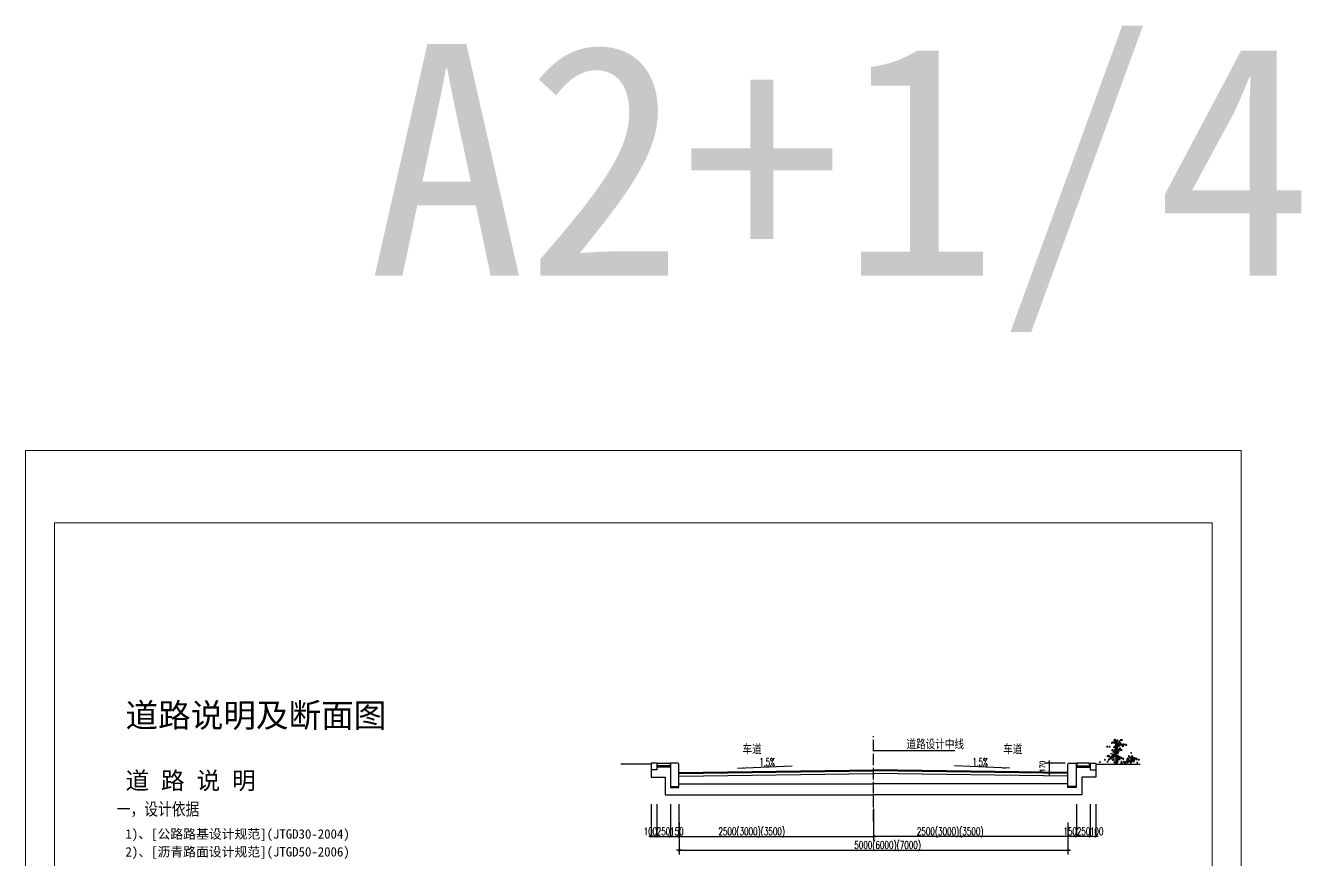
# Model space of a CAD drawing. Header units: millimetres. Extents: x -53295381 to 181933601, y -165 to 204541444.
# Drawn here: x 52076444 to 52296885, y 21249391 to 21393612 of the extents above; entities that cross this region are included whole.
import ezdxf

# ---------------------------------------------------------------- set-up
doc = ezdxf.new("R2010")
doc.units = ezdxf.units.MM
doc.header["$LTSCALE"] = 1000
doc.linetypes.add('DOTE', pattern=[2.42, 2, -0.2, 0.02, -0.2])
for name, color, linetype in [('0－指标', 7, 'Continuous'), ('LAYER1', 140, 'Continuous'), ('PUB_DIM', 3, 'Continuous'), ('PUB_TEXT', 7, 'Continuous'), ('TEXT', 7, 'Continuous'), ('TX', 151, 'Continuous'), ('WALL', 5, 'Continuous'), ('设计说明文字', 3, 'Continuous')]:
    doc.layers.add(name, color=color, linetype=linetype)
doc.layers.add('PUB_TITLE', color=7, linetype='Continuous', lineweight=20)
doc.styles.add('_HZTXT', font='txt.shx', dxfattribs={"width": 0.8, "bigfont": 'hztxt.shx'})
doc.styles.add('_SIMPLEX', font='SIMPLEX.shx', dxfattribs={"width": 0.8})
doc.styles.add('DIM_FONT', font='SIMPLEX', dxfattribs={"width": 0.7, "bigfont": 'GBCBIG'})
doc.styles.add('HZST', font='')
doc.styles.add('XY', font='simhei.ttf', dxfattribs={"height": 600})
doc.styles.get('HZST').set_extended_font_data('SimSun')

# ---------------------------------------------------------------- blocks, each defined once
blk = doc.blocks.new('_ARROW')
blk.add_solid([(0, 0), (-1, 0.1), (-1, -0.1)])
blk = doc.blocks.new('M_G79')
at = {"color": 3, "linetype": 'Continuous'}
for p, q in [((-2470, 2935), (-2280, 2980)), ((-2463, 3000), (-2272, 3045)), ((-2075, 2913), (-1885, 2958)), ((-1641, 3610), (-1324, 3685)), ((-1590, 2282), (-1273, 2357)), ((-1503, 3661), (-1186, 3736)), ((-1245, 2843), (-1055, 2888)), ((-1186, 4132), (-869, 4207)), ((-1157, 3600), (-840, 3675)), ((-1129, 2896), (-939, 2941)), ((-1116, 2383), (-799, 2458)), ((-1072, 3965), (-755, 4040)), ((-1042, 2886), (-852, 2931)), ((-1041, 3058), (-724, 3133)), ((-1007, 2768), (-690, 2843)), ((-946, 3709), (-629, 3784)), ((-922, 3332), (-605, 3407)), ((-922, 3332), (-605, 3407)), ((-845, 2640), (-528, 2715)), ((-835, 3322), (-518, 3397)), ((-800, 2683), (-610, 2728)), ((-778, 2681), (-588, 2726)), ((-777, 2456), (-460, 2531)), ((-742, 2809), (-552, 2854)), ((-716, 3992), (-399, 4067)), ((-712, 3440), (-395, 3515)), ((-711, 2894), (-520, 2939)), ((-702, 2932), (-385, 3007)), ((-697, 2381), (-380, 2456)), ((-634, 3145), (-317, 3220)), ((-574, 3491), (-257, 3566)), ((-486, 2291), (-169, 2366)), ((-421, 3077), (-104, 3152)), ((-326, 3777), (-136, 3822)), ((-259, 2552), (58, 2627)), ((-222, 3919), (-31, 3964)), ((-125, 3600), (65, 3645)), ((-93, 3486), (97, 3531)), ((-43, 4142), (148, 4187)), ((-28, 3281), (162, 3326)), ((-24, 2284), (293, 2359)), ((156, 4142), (346, 4187)), ((178, 4140), (368, 4185)), ((178, 3346), (368, 3391)), ((257, 3024), (574, 3099)), ((441, 3339), (632, 3384)), ((705, 3331), (895, 3376)), ((979, 3213), (1169, 3258)), ((-3794, 150), (-3603, 195)), ((-2906, 603), (-2715, 648)), ((-2413, 1227), (-2096, 1302)), ((-2397, 215), (-2207, 260)), ((-2219, 588), (-1902, 663)), ((-2156, 1154), (-1839, 1229)), ((-1953, 801), (-1636, 876)), ((-1822, 985), (-1505, 1060)), ((-1682, 1057), (-1365, 1132)), ((-1537, 1372), (-1220, 1447)), ((-1513, 994), (-1195, 1069)), ((-1433, 523), (-1116, 598)), ((-1379, 1994), (-1062, 2069)), ((-1227, 1183), (-910, 1258)), ((-1195, 1665), (-878, 1740)), ((-1191, 121), (-874, 196)), ((-1188, 143), (-871, 218)), ((-1050, 1979), (-733, 2054)), ((-997, 1863), (-680, 1938)), ((-941, -17), (-624, 58)), ((-886, 484), (-569, 559)), ((-760, 1021), (-443, 1096)), ((-760, 426), (-443, 501)), ((-755, 271), (-438, 346)), ((-750, 513), (-433, 588)), ((-748, 2122), (-431, 2197)), ((-661, 922), (-344, 997)), ((-629, 1800), (-312, 1875)), ((-607, 1202), (-290, 1277)), ((-573, 714), (-256, 789)), ((-407, 629), (-89, 704)), ((-385, 1023), (-68, 1098)), ((-218, 939), (99, 1014)), ((-86, 973), (104, 1018)), ((-43, 968), (148, 1013)), ((23, -31), (213, 14)), ((71, 206), (261, 251)), ((124, 883), (315, 928)), ((187, 854), (378, 899)), ((379, 789), (569, 834)), ((391, 699), (581, 744)), ((442, 164), (632, 209)), ((517, 244), (707, 289)), ((633, 99), (823, 144)), ((788, 104), (978, 149)), ((826, 56), (1017, 101)), ((935, 242), (1125, 287)), ((1037, 363), (1227, 408)), ((1163, 106), (1353, 151)), ((1199, 830), (1389, 875)), ((1347, 769), (1537, 814)), ((1349, 196), (1539, 241)), ((1366, 348), (1556, 393)), ((1376, 435), (1566, 480)), ((1402, 1270), (1592, 1315)), ((1574, 1031), (1764, 1076)), ((1649, 317), (1839, 362)), ((1661, 1021), (1851, 1066)), ((1734, 484), (1924, 529)), ((1785, 941), (1975, 986)), ((1819, 651), (2009, 696)), ((1860, 1814), (2050, 1859)), ((1898, 377), (2089, 422)), ((1959, 723), (2149, 768)), ((1990, 1205), (2181, 1250)), ((1993, 1227), (2183, 1272)), ((2070, 931), (2260, 976)), ((2114, 530), (2304, 575)), ((2179, 919), (2369, 964)), ((2218, 871), (2408, 916)), ((2252, 581), (2442, 626)), ((2276, 798), (2466, 843)), ((2334, 329), (2524, 374)), ((2353, 702), (2544, 747)), ((2353, 305), (2544, 350)), ((2433, 627), (2623, 672)), ((2443, 912), (2633, 957)), ((2649, 779), (2839, 824)), ((2801, 762), (2991, 807)), ((2852, 624), (3042, 669)), ((2944, 63), (3134, 108)), ((3246, 602), (3437, 647)), ((233, -121), (424, -76))]:
    blk.add_line(p, q, dxfattribs=at)
for points in [[(-474, 19), (-535, 70), (-743, 1769), (-503, 2932), (-208, 3406)], [(-615, 740), (-958, 1418), (-1781, 1752)], [(-1607, 740), (-823, 852)], [(-656, 1561), (-179, 2279)], [(1614, 559), (1079, 706)], [(1612, 537), (1876, -65)], [(1854, 135), (2456, 597)]]:
    blk.add_lwpolyline(points, dxfattribs=at)
at = {"color": 3, "linetype": 'Continuous', "const_width": 22.5}
blk.add_lwpolyline([(1251, 70), (1527, -27)], dxfattribs=at)
at = {"color": 3, "linetype": 'Continuous'}
for centre, radius in [((-2369, 2950), 94.1), ((-2362, 3015), 94.1), ((-1975, 2928), 94.1), ((-1473, 3635), 157), ((-1422, 2307), 157), ((-1335, 3686), 157), ((-1144, 2858), 94.1), ((-1018, 4158), 157), ((-989, 3625), 157), ((-1028, 2911), 94.1), ((-947, 2408), 157), ((-904, 3991), 157), ((-941, 2902), 94.1), ((-872, 3083), 157), ((-839, 2793), 157), ((-778, 3734), 157), ((-754, 3357), 157), ((-754, 3357), 157), ((-676, 2665), 157), ((-667, 3347), 157), ((-699, 2698), 94.1), ((-677, 2696), 94.1), ((-609, 2481), 157), ((-580, 2147), 157), ((-641, 2824), 94.1), ((-548, 4017), 157), ((-610, 2909), 94.1), ((-543, 3466), 157), ((-534, 2958), 157), ((-529, 2406), 157), ((-466, 3171), 157), ((-405, 3517), 157), ((-318, 2317), 157), ((-253, 3103), 157), ((-225, 3792), 94.1), ((-91, 2578), 157), ((-121, 3935), 94.1), ((-24, 3615), 94.1), ((7, 3502), 94.1), ((58, 4157), 94.1), ((73, 3296), 94.1), ((144, 2309), 157), ((257, 4157), 94.1), ((279, 4155), 94.1), ((279, 3361), 94.1), ((425, 3050), 157), ((542, 3354), 94.1), ((806, 3347), 94.1), ((1080, 3228), 94.1), ((-3693, 165), 94.1), ((-2805, 618), 94.1), ((-2245, 1252), 157), ((-2296, 231), 94.1), ((-2051, 613), 157), ((-1988, 1179), 157), ((-1785, 826), 157), ((-1654, 1010), 157), ((-1514, 1083), 157), ((-1369, 1397), 157), ((-1344, 1020), 157), ((-1264, 548), 157), ((-1211, 2019), 157), ((-1059, 1208), 157), ((-1027, 1690), 157), ((-1022, 146), 157), ((-1020, 168), 157), ((-882, 2004), 157), ((-829, 1888), 157), ((-773, 8), 157), ((-717, 509), 157), ((-592, 1046), 157), ((-592, 451), 157), ((-587, 296), 157), ((-582, 538), 157), ((-492, 947), 157), ((-461, 1825), 157), ((-439, 1228), 157), ((-405, 739), 157), ((-238, 654), 157), ((-217, 1049), 157), ((-50, 964), 157), ((15, 988), 94.1), ((58, 983), 94.1), ((124, -16), 94.1), ((172, 221), 94.1), ((225, 898), 94.1), ((288, 869), 94.1), ((479, 804), 94.1), ((492, 714), 94.1), ((542, 180), 94.1), ((617, 260), 94.1), ((734, 114), 94.1), ((889, 119), 94.1), ((927, 71), 94.1), ((1036, 257), 94.1), ((1138, 378), 94.1), ((1264, 122), 94.1), ((1300, 845), 94.1), ((1448, 785), 94.1), ((1450, 211), 94.1), ((1467, 364), 94.1), ((1477, 451), 94.1), ((1503, 1285), 94.1), ((1675, 1046), 94.1), ((1750, 332), 94.1), ((1762, 1036), 94.1), ((1835, 499), 94.1), ((1886, 956), 94.1), ((1919, 666), 94.1), ((1961, 1830), 94.1), ((1999, 393), 94.1), ((2060, 739), 94.1), ((2091, 1220), 94.1), ((2094, 1242), 94.1), ((2171, 947), 94.1), ((2215, 545), 94.1), ((2280, 935), 94.1), ((2319, 886), 94.1), ((2353, 596), 94.1), ((2377, 814), 94.1), ((2435, 344), 94.1), ((2454, 717), 94.1), ((2454, 320), 94.1), ((2534, 642), 94.1), ((2544, 927), 94.1), ((2750, 794), 94.1), ((2902, 777), 94.1), ((2953, 639), 94.1), ((3045, 78), 94.1), ((3347, 618), 94.1), ((334, -106), 94.1)]:
    blk.add_arc(centre, radius, 18.44222, 198.41455, dxfattribs=at)
at = {"width": 0.8, "flags": 9}
for tag in ['XSIZE', 'YSIZE']:
    blk.add_attdef(tag, (0, 0), '', height=0.5, dxfattribs=at)
blk = doc.blocks.new('_DIMX')
blk.add_line((-150, 0), (150, 0))
at = {"const_width": 50}
blk.add_lwpolyline([(-70, -70), (70, 70)], dxfattribs=at)
blk = doc.blocks.new('_ArchTick')
at = {"color": 0, "linetype": 'ByBlock', "const_width": 0.4}
blk.add_lwpolyline([(-0.5, -0.5), (0.5, 0.5)], dxfattribs=at)
blk = doc.blocks.new('6.0f')
at = {"layer": 'PUB_TITLE'}
for p, q in [((50741407, 21109075), (50741407, 21034825)), ((50783407, 21109075), (50741407, 21109075)), ((50783407, 21034825), (50783407, 21109075)), ((50742407, 21106575), (50742407, 21035825)), ((50782407, 21106575), (50742407, 21106575)), ((50782407, 21035825), (50782407, 21106575))]:
    blk.add_line(p, q, dxfattribs=at)

msp = doc.modelspace()

# ---------------------------------------------------------------- linework, layer by layer
msp.add_line((52222940.732, 21268412.692), (52237007.385, 21268412.692))
at = {"layer": 'LAYER1', "linetype": 'DOTE'}
msp.add_line((52222940.732, 21256146.273), (52222940.732, 21270840.453), dxfattribs=at)
at = {"layer": 'PUB_DIM'}
for p, q in [((52256062.855, 21266190.7), (52252517.911, 21266190.7)), ((52255856.1, 21266190.7), (52253950.441, 21266190.7)), ((52253267.911, 21265897.97), (52253267.911, 21264777.262)), ((52184540.732, 21259138.182), (52184540.732, 21253485.556)), ((52185500.732, 21259138.182), (52185500.732, 21253485.556)), ((52185500.732, 21259138.182), (52185500.732, 21253485.556)), ((52187900.732, 21259138.182), (52187900.732, 21253485.556)), ((52187900.732, 21259138.182), (52187900.732, 21253485.556)), ((52189340.71, 21259138.182), (52189340.71, 21253485.556)), ((52222946.492, 21258360.582), (52222946.492, 21252837.556)), ((52257992.252, 21259138.182), (52257992.252, 21253485.556)), ((52257992.252, 21259138.182), (52257992.252, 21253485.556)), ((52260392.252, 21259138.182), (52260392.252, 21253485.556)), ((52260392.252, 21259138.182), (52260392.252, 21253485.556)), ((52261352.252, 21259138.182), (52261352.252, 21253485.556)), ((52189346.47, 21255960.582), (52189346.47, 21250437.556)), ((52256546.47, 21255960.582), (52256546.47, 21250437.556)), ((52184541.02, 21253557.556), (52185500.444, 21253557.556)), ((52185501.02, 21253557.556), (52187900.444, 21253557.556)), ((52187901.02, 21253557.556), (52189340.422, 21253557.556)), ((52189349.35, 21253557.556), (52222943.612, 21253557.556)), ((52256543.635, 21253557.556), (52222949.372, 21253557.556)), ((52257991.964, 21253557.556), (52256552.563, 21253557.556)), ((52260391.964, 21253557.556), (52257992.54, 21253557.556)), ((52261351.964, 21253557.556), (52260392.54, 21253557.556)), ((52189349.35, 21251157.556), (52256543.59, 21251157.556))]:
    msp.add_line(p, q, dxfattribs=at)
for points in [[(52199420.424, 21265319.94), (52208916.132, 21265731.552)], [(52246461.04, 21265319.94), (52236965.333, 21265731.552)]]:
    msp.add_lwpolyline(points, dxfattribs=at)
at = {"layer": 'TX'}
for p, q in [((52189340.732, 21264558.7), (52222940.732, 21265038.7)), ((52189342.789, 21264414.715), (52222942.789, 21264894.715)), ((52189349.646, 21263934.764), (52222949.646, 21264414.764)), ((52256531.819, 21263934.764), (52222931.819, 21264414.764)), ((52256538.675, 21264414.715), (52222938.675, 21264894.715)), ((52256540.732, 21264558.7), (52222940.732, 21265038.7)), ((52189340.732, 21262638.7), (52222940.732, 21262638.7)), ((52256540.732, 21262638.7), (52222940.732, 21262638.7)), ((52186940.732, 21260718.7), (52222940.732, 21260718.7)), ((52258940.732, 21260718.7), (52222940.732, 21260718.7))]:
    msp.add_line(p, q, dxfattribs=at)
at = {"layer": 'WALL'}
for p, q in [((52184540.732, 21265998.7), (52179275.574, 21265998.7)), ((52184540.732, 21266190.7), (52184540.732, 21263790.7)), ((52185500.732, 21266190.7), (52184540.732, 21266190.7)), ((52185500.732, 21266190.7), (52185500.732, 21265038.7)), ((52185596.732, 21266190.7), (52187804.732, 21266190.7)), ((52185596.732, 21265710.7), (52185596.732, 21266190.7)), ((52187804.732, 21266190.7), (52187804.732, 21265710.7)), ((52189148.732, 21266190.7), (52187900.732, 21266190.7)), ((52187900.732, 21266190.7), (52187900.732, 21262014.7)), ((52189340.732, 21262014.7), (52189340.732, 21265998.7)), ((52256540.732, 21262014.7), (52256540.732, 21265998.7)), ((52256732.732, 21266190.7), (52257980.732, 21266190.7)), ((52257980.732, 21266190.7), (52257980.732, 21262014.7)), ((52258076.732, 21266190.7), (52258076.732, 21265710.7)), ((52260284.732, 21266190.7), (52258076.732, 21266190.7)), ((52260284.732, 21265710.7), (52260284.732, 21266190.7)), ((52260380.732, 21266190.7), (52261340.732, 21266190.7)), ((52260380.732, 21266190.7), (52260380.732, 21265038.7)), ((52261340.732, 21266190.7), (52261340.732, 21263790.7)), ((52261340.732, 21265998.7), (52269020.732, 21265998.7)), ((52185500.732, 21265038.7), (52184540.732, 21265038.7)), ((52184540.732, 21263790.7), (52186940.732, 21263790.7)), ((52187900.732, 21265518.7), (52185500.732, 21265518.7)), ((52187804.732, 21265710.7), (52185596.732, 21265710.7)), ((52186940.732, 21263790.7), (52186940.732, 21260718.7)), ((52257980.732, 21265518.7), (52260380.732, 21265518.7)), ((52258076.732, 21265710.7), (52260284.732, 21265710.7)), ((52261340.732, 21263790.7), (52258940.732, 21263790.7)), ((52258940.732, 21263790.7), (52258940.732, 21260718.7)), ((52260380.732, 21265038.7), (52261340.732, 21265038.7)), ((52187900.732, 21262158.7), (52189340.732, 21262158.7)), ((52187900.732, 21262014.7), (52189340.732, 21262014.7)), ((52257980.732, 21262158.7), (52256540.732, 21262158.7)), ((52257980.732, 21262014.7), (52256540.732, 21262014.7))]:
    msp.add_line(p, q, dxfattribs=at)
for centre, start, end in [((52189148.732, 21265998.7), 0, 90), ((52256732.732, 21265998.7), 90, 180)]:
    msp.add_arc(centre, 192, start, end, dxfattribs=at)

# ---------------------------------------------------------------- block references
at = {"xscale": 5, "yscale": 5, "zscale": 5}
msp.add_blockref('6.0f', (-201630592.176, -84225166.409), dxfattribs=at)
at = {"xscale": 0.9600000103521119, "yscale": 0.9600000103521119, "zscale": 0.9600000103521119, "rotation": 0.1000054027969922}
msp.add_blockref('M_G79', (52265621.484, 21266171.5), dxfattribs=at)
at = {"layer": 'PUB_DIM'}
for name, p, xscale, yscale, zscale, rotation in [('_DIMX', (52253267.911, 21266193.7), 3, 3, 3, 270), ('_ArchTick', (52253267.911, 21266190.7), -30, 30, 30, 90), ('_ARROW', (52199420.424, 21265319.94), -1151.99999996219, 1152, 1152, 2.48205416909892), ('_ARROW', (52246461.04, 21265319.94), 1151.999999962191, 1151.999999962191, 1151.999999962191, 357.5179458309011), ('_DIMX', (52253267.911, 21264484.494), 3, 3, 3, 270), ('_DIMX', (52184540.732, 21253557.556), 2.879999995231628, 2.879999995231628, 2.879999995231628, 180), ('_DIMX', (52184540.732, 21253557.556), 0.2879999876022339, 0.2879999876022339, 0.2879999876022339, 180), ('_DIMX', (52185500.444, 21253557.556), 2.879999995231628, 2.879999995231628, 2.879999995231628, 180), ('_DIMX', (52185500.732, 21253557.556), 0.2879999876022339, 0.2879999876022339, 0.2879999876022339, 180), ('_DIMX', (52187900.444, 21253557.556), 2.879999995231628, 2.879999995231628, 2.879999995231628, 180), ('_DIMX', (52187900.732, 21253557.556), 0.2879999876022339, 0.2879999876022339, 0.2879999876022339, 180), ('_DIMX', (52189340.422, 21253557.556), 2.879999995231628, 2.879999995231628, 2.879999995231628, 180), ('_DIMX', (52257991.964, 21253557.556), 2.879999995231628, 2.879999995231628, 2.879999995231628, 180), ('_DIMX', (52257992.252, 21253557.556), -0.2879999876022339, 0.2880001068115234, 0.2880000000004657, 180), ('_DIMX', (52260391.964, 21253557.556), 2.879999995231628, 2.879999995231628, 2.879999995231628, 180), ('_DIMX', (52260392.252, 21253557.556), -0.2879999876022339, 0.2880001068115234, 0.2880000000004657, 180), ('_DIMX', (52261351.964, 21253557.556), 2.879999995231628, 2.879999995231628, 2.879999995231628, 180), ('_DIMX', (52261352.252, 21253557.556), -0.2879999876022339, 0.2880001068115234, 0.2880000000004657, 180), ('_DIMX', (52189346.47, 21251157.556), 2.879999995231628, 2.879999995231628, 2.879999995231628, 180)]:
    msp.add_blockref(name, p, dxfattribs=dict(at, xscale=xscale, yscale=yscale, zscale=zscale, rotation=rotation))
for p, xscale, yscale, zscale in [((52185500.732, 21253557.556), 0.2879999876022339, 0.2879999876022339, 0.2879999876022339), ((52187900.732, 21253557.556), 0.2879999876022339, 0.2879999876022339, 0.2879999876022339), ((52189340.71, 21253557.556), 0.2879999876022339, 0.2879999876022339, 0.2879999876022339), ((52222946.492, 21253557.556), 2.879999995231628, 2.879999995231628, 2.879999995231628), ((52257992.252, 21253557.556), -0.2879999876022339, 0.2880001068115234, 0.2880000000004657), ((52260392.252, 21253557.556), -0.2879999876022339, 0.2880001068115234, 0.2880000000004657), ((52256546.47, 21251157.556), 2.879999995231628, 2.879999995231628, 2.879999995231628)]:
    msp.add_blockref('_DIMX', p, dxfattribs=dict(at, xscale=xscale, yscale=yscale, zscale=zscale))

# ---------------------------------------------------------------- texts
at = {"layer": '0－指标', "insert": (52135633.427, 21390400.991, 31955), "char_height": 40000, "width": 1603021.03, "attachment_point": 1}
msp.add_mtext('{\\fSimHei|b0|i0|c134|p2;A2+1/4}', dxfattribs=at)
at = {"layer": 'PUB_DIM', "color": 7, "style": 'DIM_FONT', "width": 0.7}
for s, p in [('2500(3000)(3500)', (52196152.379, 21253773.556)), ('2500(3000)(3500)', (52230441.926, 21253773.556)), ('5000(6000)(7000)', (52219632.715, 21251417.161))]:
    msp.add_text(s, height=1296, dxfattribs=at).set_placement(p)
at = {"layer": 'PUB_DIM', "color": 7, "insert": (52252153.02, 21265609.607), "char_height": 900, "attachment_point": 5, "rotation": 90, "style": 'DIM_FONT'}
msp.add_mtext('170', dxfattribs=at)
at = {"layer": 'PUB_DIM', "color": 7, "char_height": 1296, "attachment_point": 5, "style": 'DIM_FONT'}
for s, insert in [('100', (52184400.337, 21254421.556)), ('250', (52186660.836, 21254421.556)), ('150', (52188977.401, 21254421.556)), ('150', (52256915.583, 21254421.556)), ('250', (52259232.148, 21254421.556)), ('100', (52261492.647, 21254421.556))]:
    msp.add_mtext(s, dxfattribs=dict(at, insert=insert))
at = {"layer": 'PUB_TEXT'}
for s, height, style, width, p in [('道路设计中线', 1728, '_HZTXT', 0.8, (52228635.151, 21268595.108)), ('车道', 1728, '_HZTXT', 0.8, (52200306.073, 21267730.033)), ('车道', 1728, '_HZTXT', 0.8, (52245342.302, 21267730.033)), ('1.5%', 1382.4, '_SIMPLEX', 0.6, (52203279.309, 21265692.053)), ('1.5%', 1382.4, '_SIMPLEX', 0.6, (52240074.338, 21265692.053))]:
    msp.add_text(s, height=height, dxfattribs=dict(at, style=style, width=width)).set_placement(p)
at = {"layer": 'TEXT', "style": 'HZST'}
for s, height, p in [('道路说明及断面图', 4130, (52093716.171, 21272402.495)), ('道 路 说 明', 3000, (52093716.171, 21261689.29)), ('1)、[公路路基设计规范](JTGD30-2004)', 1625.33081, (52093716.171, 21253158.394)), ('2)、[沥青路面设计规范](JTGD50-2006)', 1625.33081, (52093716.171, 21250077.737))]:
    msp.add_text(s, height=height, dxfattribs=at).set_placement(p)
at = {"layer": '设计说明文字', "color": 3, "style": 'XY', "width": 0.8}
msp.add_text('一，设计依据', height=2177.28, dxfattribs=at).set_placement((52092210.63, 21257185.039))

doc.saveas('drawing.dxf')
